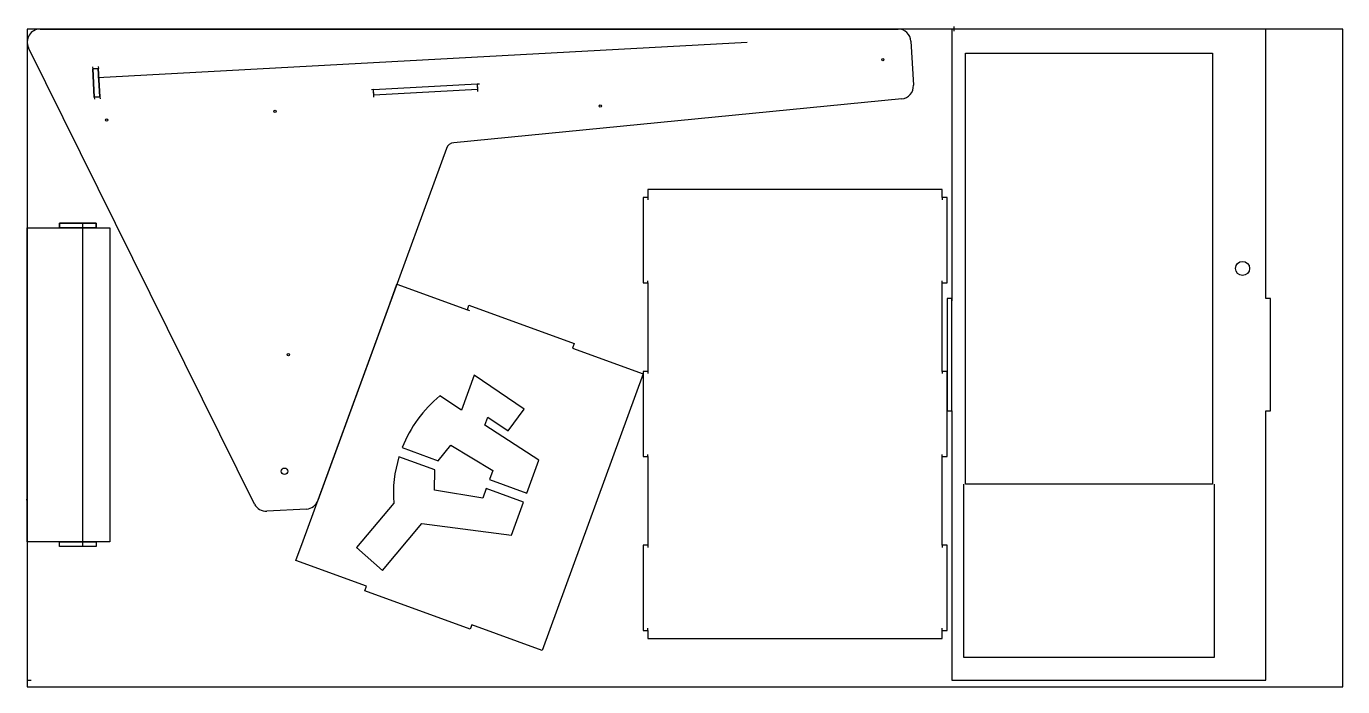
# Model space of a CAD drawing. Header units: millimetres. Extents: x 6238 to 11642, y -5844 to -4588.
# Drawn here: x 6238 to 8679, y -5844 to -4619 of the extents above; entities that cross this region are included whole.
import ezdxf

# ---------------------------------------------------------------- set-up
doc = ezdxf.new("R2010")
doc.units = ezdxf.units.MM
doc.header["$MEASUREMENT"] = 0
for name, color, linetype, true_color in [('Default', 178, 'Continuous', 0x000000), ('engrave 20 mm', 5, 'Continuous', 0x0000ff), ('engrave 9.2 mm', 1, 'Continuous', 0xff0000), ('logo', 178, 'Continuous', 0x000000), ('platen', 7, 'Continuous', 0xffffff), ('pocket 9.2 mm', 203, 'Continuous', 0xbf3fff), ('test', 178, 'Continuous', 0x000000)]:
    doc.layers.add(name, color=color, linetype=linetype, true_color=true_color)

msp = doc.modelspace()

# ---------------------------------------------------------------- linework, layer by layer
at = {"layer": 'Default'}
msp.add_line((7958.5, -4627.6), (7958.5, -4618.6), dxfattribs=at)
at = {"layer": 'engrave 20 mm'}
for p, q in [((6263.2, -4623.6), (7854.5, -4623.6)), ((6660.8, -5504.8), (6241.6, -4658.2)), ((7878.4, -4646.2), (7882.9, -4728)), ((7861.3, -4753.2), (7030.4, -4834.5)), ((7016.9, -4844.9), (6778.3, -5498.3)), ((7936.5, -4921.5), (7390.5, -4921.5)), ((7390.5, -4921.5), (7390.5, -4936.4)), ((7936.5, -4936.4), (7936.5, -4921.5)), ((7390.5, -4936.4), (7381.5, -4936.4)), ((7381.5, -4936.4), (7381.5, -5094.4)), ((7390.5, -4936.4), (7390.5, -4940.4)), ((7936.5, -4936.4), (7936.5, -4940.4)), ((7945.5, -4936.4), (7936.5, -4936.4)), ((7945.5, -5094.4), (7945.5, -4936.4)), ((6299.2, -4992.6), (6303.2, -4992.6)), ((8437.5, -5067.6), (8437.5, -5467.6)), ((7381.5, -5094.4), (7390.5, -5094.4)), ((7390.5, -5094.4), (7390.5, -5090.4)), ((7390.5, -5094.4), (7390.5, -5258.8)), ((7936.5, -5094.4), (7936.5, -5090.4)), ((7936.5, -5258.8), (7936.5, -5094.4)), ((7936.5, -5094.4), (7945.5, -5094.4)), ((7954.5, -5123.6), (7954.5, -5127.6)), ((7390.5, -5258.8), (7381.5, -5258.8)), ((7381.5, -5258.8), (7381.5, -5416.8)), ((7390.5, -5258.8), (7390.5, -5262.8)), ((7390.5, -5258.8), (7390.5, -5262.8)), ((7936.5, -5258.8), (7936.5, -5262.8)), ((7945.5, -5258.8), (7936.5, -5258.8)), ((7945.5, -5416.8), (7945.5, -5258.8)), ((7954.5, -5331.6), (7954.5, -5327.6)), ((7381.5, -5416.8), (7390.5, -5416.8)), ((7390.5, -5416.8), (7390.5, -5412.8)), ((7390.5, -5416.8), (7390.5, -5412.8)), ((7390.5, -5416.8), (7390.5, -5581.2)), ((7936.5, -5416.8), (7936.5, -5412.8)), ((7936.5, -5581.2), (7936.5, -5416.8)), ((7936.5, -5416.8), (7945.5, -5416.8)), ((8437.5, -5467.6), (7979.5, -5467.6)), ((6239.2, -5496.8), (6237.5, -5496.8)), ((6757.1, -5514.1), (6683.6, -5518.1)), ((6299.2, -5574.6), (6303.2, -5574.6)), ((6367.2, -5574.6), (6363.2, -5574.6)), ((7390.5, -5581.2), (7381.5, -5581.2)), ((7381.5, -5581.2), (7381.5, -5739.2)), ((7390.5, -5581.2), (7390.5, -5585.2)), ((7936.5, -5581.2), (7936.5, -5585.2)), ((7945.5, -5581.2), (7936.5, -5581.2)), ((7945.5, -5739.2), (7945.5, -5581.2)), ((7390.5, -5739.2), (7390.5, -5735.2)), ((7936.5, -5739.2), (7936.5, -5735.2)), ((7381.5, -5739.2), (7390.5, -5739.2)), ((7390.5, -5739.2), (7390.5, -5754.1)), ((7390.5, -5754.1), (7936.5, -5754.1)), ((7936.5, -5754.1), (7936.5, -5739.2)), ((7936.5, -5739.2), (7945.5, -5739.2))]:
    msp.add_line(p, q, dxfattribs=at)
for points in [[(8536.5, -5123.6), (8536.5, -4623.6), (7954.5, -4623.6), (7954.5, -5123.6), (7945.5, -5123.6), (7945.5, -5331.6), (7954.5, -5331.6), (7954.5, -5831.6), (8536.5, -5831.6), (8536.5, -5331.6), (8545.5, -5331.6), (8545.5, -5123.6)], [(6299.2, -5574.6), (6239.2, -5574.6), (6239.2, -4992.6), (6299.2, -4992.6), (6299.2, -4983.6), (6367.2, -4983.6), (6367.2, -4992.6), (6392.2, -4992.6), (6392.2, -5574.6), (6367.2, -5574.6), (6367.2, -5583.6), (6299.2, -5583.6)]]:
    msp.add_lwpolyline(points, close=True, dxfattribs=at)
for points in [[(7979.5, -5467.6), (7979.5, -4668.6), (8437.5, -4668.6), (8437.5, -5467.6)], [(6363.2, -4992.6), (6367.2, -4992.6), (6367.2, -4992)], [(7055.6, -5144.4), (7058.6, -5135.9), (7254, -5207.2), (7250.9, -5215.7), (7381.5, -5263.4), (7194.3, -5776.2), (7063.7, -5728.6), (7060.6, -5737), (6865.2, -5665.7), (6868.3, -5657.2), (6737.7, -5609.6), (6751.1, -5572.9), (6911.6, -5133.3), (6925, -5096.7), (7055.6, -5144.4), (7059.3, -5145.7)]]:
    msp.add_lwpolyline(points, dxfattribs=at)
for centre, radius in [((7826.2, -4680.2), 2.1), ((6698.8, -4776.1), 2.1), ((7302, -4766.5), 2.1), ((6386.4, -4792.5), 2.1), ((8493.5, -5067.6), 13), ((6723.6, -5227.5), 2.1), ((6716.4, -5444), 6)]:
    msp.add_circle(centre, radius, dxfattribs=at)
for centre, radius, start, end in [((6263.2, -4647.6), 24, 90, 206.3397), ((7854.5, -4647.6), 24, 3.1411, 90), ((7859, -4729.3), 24, 275.5852, 3.1411), ((7031.9, -4850.4), 16, 95.5852, 159.9425), ((6682.3, -5494.1), 24, 206.3397, 273.1411), ((6755.8, -5490.1), 24, 273.1411, 339.9425)]:
    msp.add_arc(centre, radius, start, end, dxfattribs=at)
at = {"layer": 'engrave 9.2 mm'}
for p, q in [((6370.4, -4713.8), (7574.6, -4647.8)), ((6360.5, -4693.6), (6360.8, -4697.5)), ((6370.9, -4693), (6371.2, -4697)), ((6881.7, -4735.9), (6877.7, -4736.1)), ((6881.7, -4735.9), (7073.8, -4725.3)), ((6882.4, -4750.2), (6881.7, -4735.9)), ((7074.3, -4735.7), (6882.2, -4746.2)), ((7073.8, -4725.3), (7077.8, -4725.1)), ((7073.8, -4725.3), (7074.6, -4739.7)), ((6363.6, -4749.7), (6363.8, -4753.7)), ((6374, -4749.1), (6374.2, -4753.1)), ((6366.8, -4992.6), (6298.8, -4992.6)), ((6342.4, -5583.6), (6342.4, -4983.6)), ((7976.5, -5789.6), (7976.5, -5467.6)), ((8440.5, -5467.6), (8440.5, -5789.6)), ((6366.8, -5574.6), (6298.8, -5574.6)), ((8440.5, -5789.6), (7976.5, -5789.6))]:
    msp.add_line(p, q, dxfattribs=at)
msp.add_lwpolyline([(6371.1, -4696.8), (6360.8, -4697.3), (6363.6, -4749.7), (6374, -4749.1)], close=True, dxfattribs=at)
at = {"layer": 'logo'}
for p, q in [((6995.3, -5441.2), (6928.7, -5416.9)), ((6934.6, -5399.9), (7001.6, -5424.3)), ((7096.9, -5459.1), (7166, -5484.3)), ((7159.8, -5501.2), (7090.7, -5476))]:
    msp.add_line(p, q, dxfattribs=at)
for points in [[(7087.9, -5358.4), (7093.5, -5343.3), (7131.5, -5369), (7160.9, -5328.7), (7068.5, -5265.9), (7045, -5330.6), (7004.8, -5304.3)], [(7166, -5484.3), (7188.2, -5423.4), (7087.9, -5358.4)], [(7001.6, -5424.3), (7025.2, -5395.7), (7103, -5442.4), (7096.9, -5459.1)], [(7090.7, -5476), (7084.3, -5493.6), (6994.7, -5479.3), (6995.3, -5441.2)], [(6919, -5502.9), (6849.7, -5585.1), (6898.1, -5627.8), (6971.3, -5540.7), (7137.5, -5562.2), (7159.8, -5501.2)]]:
    msp.add_lwpolyline(points, dxfattribs=at)
for start, end in [(128.9948, 158.476), (162.9035, 184.3113)]:
    msp.add_arc((7151.4, -5485.4), 233, start, end, dxfattribs=at)
at = {"layer": 'platen'}
msp.add_lwpolyline([(6239.2, -4623.6), (6239.2, -5843.6), (8679.2, -5843.6), (8679.2, -4623.6)], close=True, dxfattribs=at)
at = {"layer": 'pocket 9.2 mm'}
for points in [[(6374, -4749.1), (6363.6, -4749.7), (6360.8, -4697.3), (6371.1, -4696.8)], [(6882.2, -4746.2), (6881.7, -4735.9), (7073.8, -4725.3), (7074.3, -4735.7)], [(6367.2, -4983.6), (6299.2, -4983.6), (6299.2, -4992.6), (6367.2, -4992.6)], [(7954.5, -5331.6), (7954.5, -5123.6), (7945.5, -5123.6), (7945.5, -5331.6)], [(6367.2, -5583.6), (6299.2, -5583.6), (6299.2, -5574.6), (6367.2, -5574.6)]]:
    msp.add_lwpolyline(points, close=True, dxfattribs=at)
at = {"layer": 'test'}
msp.add_line((6239.2, -5831.6), (6246.7, -5831.6), dxfattribs=at)

doc.saveas('drawing.dxf')
